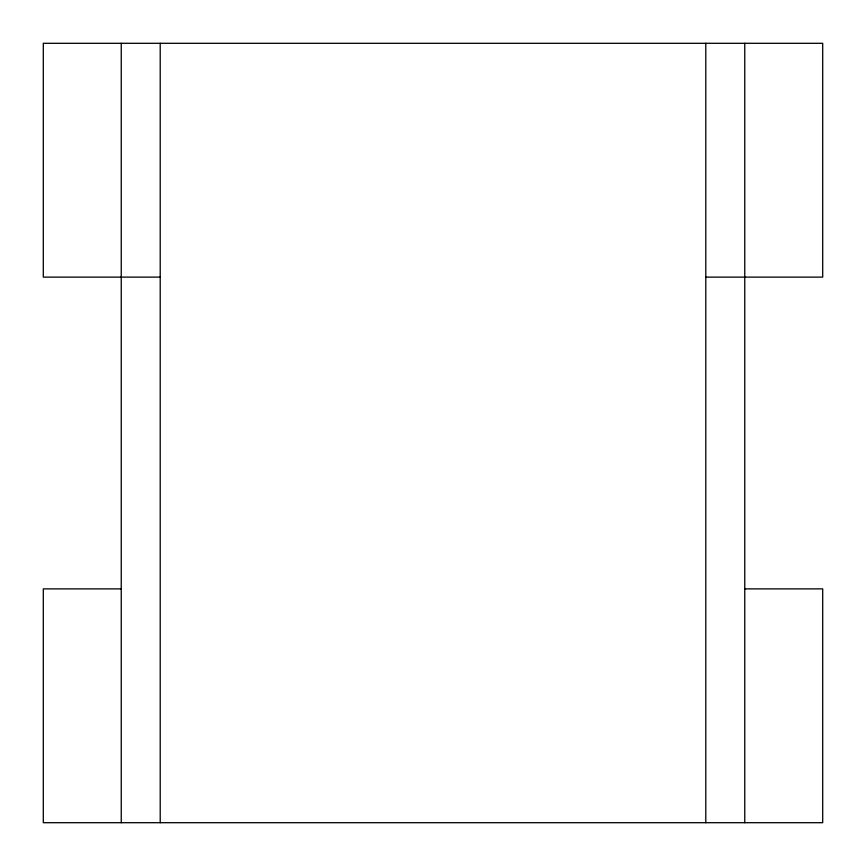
<?xml version="1.0" encoding="UTF-8"?>
<svg xmlns="http://www.w3.org/2000/svg" width="866" height="866" viewBox="0 0 866 866"><rect width="100%" height="100%" fill="white"/><g stroke="black" fill="none" stroke-linecap="round" stroke-linejoin="round"><path stroke-width="1.3" d="M160.21 277.12L43.3 277.12L43.3 43.3L822.7 43.3L822.7 277.12L705.79 277.12M121.24 588.88L43.3 588.88L43.3 822.7L822.7 822.7L822.7 588.88L744.76 588.88M744.76 43.3L744.76 822.7M705.79 43.3L705.79 822.7M160.21 43.3L160.21 822.7M121.24 43.3L121.24 822.7"/></g></svg>
